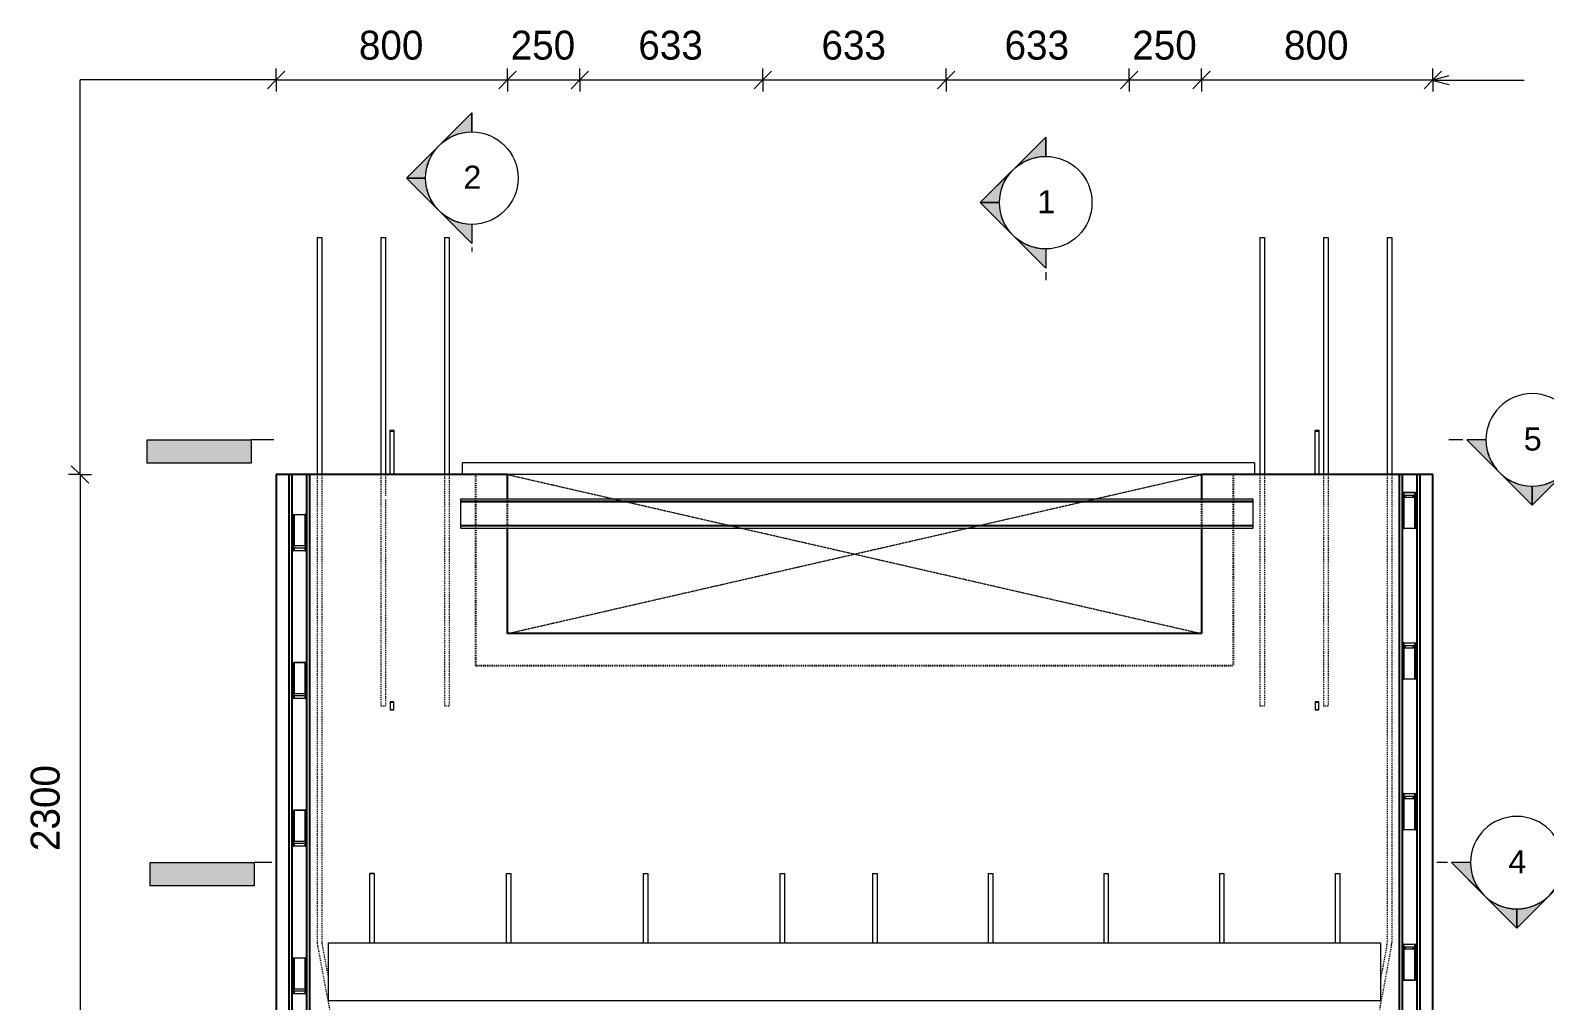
# Model space of a CAD drawing. Header units: millimetres. Extents: x -34201 to -21230, y 2346 to 10832.
# Drawn here: x -31301 to -26063, y 4380 to 7737 of the extents above; entities that cross this region are included whole.
import ezdxf

# ---------------------------------------------------------------- set-up
doc = ezdxf.new("R2010")
doc.units = ezdxf.units.MM
doc.linetypes.add('Dash', pattern=[6.36, 3.18, -3.18])
doc.linetypes.add('Overhead', pattern=[3.97, 2.38, -1.59])
for name, color, linetype, lineweight in [('A-ANNO-DIMS', 211, 'Continuous', 9), ('A-ANNO-DIMS-40', 211, 'Continuous', 9), ('A-DETL-MBND', 5, 'Continuous', 18), ('A-FLOR-OVHD', 1, 'Overhead', 18), ('A-GENM', 13, 'Continuous', 18), ('A-GENM-HDLN', 13, 'Dash', 18), ('A-WALL', 113, 'Continuous', 25), ('A-WALL-HDLN', 110, 'Dash', 25), ('G-ANNO-SYMB', 111, 'Continuous', 9), ('G-ANNO-TEXT', 231, 'Continuous', 9), ('S-BEAM', 12, 'Continuous', 18), ('S-RBAR', 171, 'Continuous', 18)]:
    doc.layers.add(name, color=color, linetype=linetype, lineweight=lineweight)
doc.styles.add('Arial', font='arial.ttf', dxfattribs={"height": 80})
doc.styles.add('Nirmala UI Semilight', font='NirmalaS.ttf', dxfattribs={"height": 100})
doc.dimstyles.new('Diagonal_-_2_5mm_NI_UI', dxfattribs={"dimscale": 304.8, "dimtxt": 104.736395, "dimasz": 0.19685, "dimexe": 0.131234, "dimexo": 0.0625, "dimgap": 0.131234, "dimtad": 1, "dimdec": 4, "dimzin": 0, "dimdsep": 46, "dimtxsty": 'Nirmala UI Semilight', "dimblk1": 'OBLIQUE', "dimblk2": 'OBLIQUE', "dimsah": 1, "dimcen": 0.09, "dimazin": 0, "dimtfac": 1, "dimtdec": 4, "dimtix": 1, "dimtmove": 0, "dimatfit": 3, "dimfxl": 0.131234, "dimfxlon": 1, "dimtvp": 1, "dimtolj": 1, "dimtzin": 0, "dimarcsym": 2})

# ---------------------------------------------------------------- blocks, each defined once
blk = doc.blocks.new('loopbox down bent - Wire Loop-600440-Elevation Front')
at = {"layer": 'A-GENM'}
for p, q in [((-30391.4, 4017.2), (-30391.4, 3906.8)), ((-30390.2, 4017.2), (-30391.4, 4017.2)), ((-30390.2, 4017.2), (-30388.6, 4017.2)), ((-30388.6, 4017.2), (-30388.6, 3908.7)), ((-30388.6, 4017.2), (-30352.2, 4017.2)), ((-30352.2, 4016.3), (-30388.6, 4016.3)), ((-30352.2, 4017.2), (-30350.6, 4017.2)), ((-30352.2, 4017.2), (-30352.2, 3908.7)), ((-30349.4, 4017.2), (-30350.6, 4017.2)), ((-30349.4, 3904.8), (-30349.4, 4017.2)), ((-30391.4, 3906.7), (-30391.4, 3892.3)), ((-30391.4, 3892.3), (-30390.2, 3892.3)), ((-30388.6, 3892.3), (-30390.2, 3892.3)), ((-30388.9, 3908.8), (-30388.7, 3908.8)), ((-30388.7, 3902.7), (-30388.9, 3902.7)), ((-30388.6, 3902.8), (-30388.6, 3892.3)), ((-30388.6, 3893.1), (-30352.2, 3893.1)), ((-30352.2, 3892.3), (-30388.6, 3892.3)), ((-30352.2, 3902.8), (-30352.2, 3892.3)), ((-30350.6, 3892.3), (-30352.2, 3892.3)), ((-30352.1, 3908.8), (-30351.9, 3908.8)), ((-30351.9, 3902.7), (-30352.1, 3902.7)), ((-30350.6, 3892.3), (-30349.4, 3892.3)), ((-30349.4, 3892.3), (-30349.4, 3904.7))]:
    blk.add_line(p, q, dxfattribs=at)
at = {"layer": 'A-GENM', "flags": 128}
for points in [[(-30391.9, 3905.7), (-30390.5, 3908.3), (-30388.9, 3908.8)], [(-30388.9, 3902.7), (-30391.5, 3904.1), (-30391.9, 3905.7)], [(-30351.9, 3908.8), (-30355.9, 3908.8), (-30366.1, 3908.8), (-30378.2, 3908.8), (-30386.9, 3908.8), (-30388.9, 3908.8)], [(-30388.9, 3902.7), (-30384.9, 3902.7), (-30374.7, 3902.7), (-30362.6, 3902.7), (-30353.9, 3902.7), (-30351.9, 3902.7)], [(-30351.9, 3908.8), (-30349.3, 3907.4), (-30348.8, 3905.7)], [(-30348.8, 3905.7), (-30350.2, 3903.2), (-30351.9, 3902.7)]]:
    blk.add_lwpolyline(points, dxfattribs=at)
at = {"layer": 'A-GENM'}
for start_param, end_param in [(0.108567, 0.261672), (2.87992, 3.101861), (5.759587, 6.174619), (3.255247, 3.349095)]:
    blk.add_ellipse((-30384.8, 3905.7), major_axis=(0, 3.04), ratio=0.992467, start_param=start_param, end_param=end_param, dxfattribs=at)
blk = doc.blocks.new('RR spread anchor face based - RR-SA-2_5-150-614724-Elevation Front')
at = {"layer": 'A-GENM'}
for p, q in [((-30055.393947, 5412.25), (-30055.393947, 5414.75)), ((-30055.393947, 5414.75), (-30045.393947, 5414.75)), ((-30055.393947, 5387.25), (-30055.393947, 5412.25)), ((-30055.393947, 5412.25), (-30045.393947, 5412.25)), ((-30045.393947, 5414.75), (-30045.393947, 5412.25)), ((-30045.393947, 5412.25), (-30045.393947, 5387.25)), ((-30055.393947, 5384.75), (-30055.393947, 5387.25)), ((-30055.393947, 5387.25), (-30045.393947, 5387.25)), ((-30045.393947, 5384.75), (-30055.393947, 5384.75)), ((-30045.393947, 5387.25), (-30045.393947, 5384.75))]:
    blk.add_line(p, q, dxfattribs=at)
blk = doc.blocks.new('M_Linear Stiffener-Channel - C100X8-5379209-Elevation Front')
at = {"layer": 'S-BEAM'}
for p, q in [((-29812, 6108.3), (-29812, 6115.8)), ((-29812, 6115.8), (-27072, 6115.8)), ((-29812, 6105.1), (-29812, 6108.3)), ((-29812, 6108.3), (-27072, 6108.3)), ((-29812, 6024.4), (-29812, 6105.1)), ((-29812, 6105.1), (-27072, 6105.1)), ((-27072, 6115.8), (-27072, 6108.3)), ((-27072, 6108.3), (-27072, 6105.1)), ((-27072, 6105.1), (-27072, 6024.4)), ((-29812, 6021.3), (-29812, 6024.4)), ((-29812, 6024.4), (-27072, 6024.4)), ((-27072, 6024.4), (-27072, 6021.3)), ((-29812, 6013.8), (-29812, 6021.3)), ((-27072, 6021.3), (-29812, 6021.3)), ((-29812, 6013.8), (-27072, 6013.8)), ((-27072, 6021.3), (-27072, 6013.8))]:
    blk.add_line(p, q, dxfattribs=at)
blk = doc.blocks.new('M_Rectangular Corbel - M_Rectangular Corbel-5377587-Elevation Front')
at = {"layer": 'S-BEAM'}
for p, q in [((-30270.393947, 4379.75), (-30270.393947, 4579.75)), ((-30270.393947, 4579.75), (-26630.393947, 4579.75)), ((-26630.393947, 4579.75), (-26630.393947, 4379.75)), ((-26630.393947, 4379.75), (-30270.393947, 4379.75))]:
    blk.add_line(p, q, dxfattribs=at)
blk = doc.blocks.new('RR spread anchor face based - RR-SA-4_0-240-614738-Elevation Front')
at = {"layer": 'A-GENM'}
for p, q in [((-30056.393947, 6348.75), (-30056.393947, 6353.75)), ((-30056.393947, 6353.75), (-30044.393947, 6353.75)), ((-30056.393947, 6199.75), (-30056.393947, 6348.75)), ((-30044.393947, 6348.75), (-30056.393947, 6348.75)), ((-30044.393947, 6353.75), (-30044.393947, 6348.75)), ((-30044.393947, 6348.75), (-30044.393947, 6199.75))]:
    blk.add_line(p, q, dxfattribs=at)
blk = doc.blocks.new('M_Linear Stiffener-Channel - C100X8-V3-Elevation Front')
at = {"layer": 'S-BEAM'}
for p, q in [((-29806.7, 6199.7), (-29806.7, 6239.9)), ((-27066.7, 6239.9), (-29806.7, 6239.9)), ((-27066.7, 6239.9), (-27066.7, 6199.7)), ((-27250.4, 6199.7), (-29650.4, 6199.7))]:
    blk.add_line(p, q, dxfattribs=at)
blk = doc.blocks.new('loopbox down bent - Wire Loop-V4-Elevation Front')
at = {"layer": 'A-GENM'}
for p, q in [((-26551.4, 5617.2), (-26551.4, 5604.8)), ((-26550.2, 5617.2), (-26551.4, 5617.2)), ((-26550.2, 5617.2), (-26548.6, 5617.2)), ((-26548.9, 5606.8), (-26548.7, 5606.8)), ((-26548.6, 5606.7), (-26548.6, 5617.2)), ((-26548.6, 5617.2), (-26512.2, 5617.2)), ((-26512.2, 5616.4), (-26548.6, 5616.4)), ((-26512.2, 5617.2), (-26510.6, 5617.2)), ((-26512.2, 5606.7), (-26512.2, 5617.2)), ((-26512.1, 5606.8), (-26511.9, 5606.8)), ((-26509.4, 5617.2), (-26510.6, 5617.2)), ((-26509.4, 5602.8), (-26509.4, 5617.2)), ((-26551.4, 5604.7), (-26551.4, 5492.3)), ((-26548.7, 5600.7), (-26548.9, 5600.7)), ((-26548.6, 5492.3), (-26548.6, 5600.8)), ((-26512.2, 5492.3), (-26512.2, 5600.8)), ((-26511.9, 5600.7), (-26512.1, 5600.7)), ((-26509.4, 5492.3), (-26509.4, 5602.7)), ((-26551.4, 5492.3), (-26550.2, 5492.3)), ((-26548.6, 5492.3), (-26550.2, 5492.3)), ((-26548.6, 5493.2), (-26512.2, 5493.2)), ((-26512.2, 5492.3), (-26548.6, 5492.3)), ((-26510.6, 5492.3), (-26512.2, 5492.3)), ((-26510.6, 5492.3), (-26509.4, 5492.3))]:
    blk.add_line(p, q, dxfattribs=at)
at = {"layer": 'A-GENM', "flags": 128}
for points in [[(-26551.9, 5603.7), (-26550.5, 5606.3), (-26548.9, 5606.8)], [(-26548.9, 5606.8), (-26546.3, 5605.4), (-26545.9, 5603.7)], [(-26511.9, 5606.8), (-26515.9, 5606.8), (-26526.1, 5606.8), (-26538.2, 5606.8), (-26546.9, 5606.8), (-26548.9, 5606.8)], [(-26514.9, 5603.7), (-26513.5, 5606.3), (-26511.9, 5606.8)], [(-26511.9, 5606.8), (-26509.3, 5605.4), (-26508.8, 5603.7)], [(-26548.9, 5600.7), (-26551.5, 5602.1), (-26551.9, 5603.7)], [(-26545.9, 5603.7), (-26547.3, 5601.2), (-26548.9, 5600.7)], [(-26548.9, 5600.7), (-26544.9, 5600.7), (-26534.7, 5600.7), (-26522.6, 5600.7), (-26513.9, 5600.7), (-26511.9, 5600.7)], [(-26511.9, 5600.7), (-26514.4, 5602.1), (-26514.9, 5603.7)], [(-26508.8, 5603.7), (-26510.2, 5601.2), (-26511.9, 5600.7)]]:
    blk.add_lwpolyline(points, dxfattribs=at)
at = {"layer": 'A-GENM'}
for start_param, end_param in [(0.113655, 0.207502), (6.021513, 6.243453), (2.617994, 3.033026), (3.250159, 3.403265)]:
    blk.add_ellipse((-26515.9, 5603.7), major_axis=(0, 3.04), ratio=0.992467, start_param=start_param, end_param=end_param, dxfattribs=at)
at = {"layer": 'A-GENM-HDLN'}
for p, q in [((-26550.6, 5606.3), (-26550.6, 5617.2)), ((-26550.6, 5616.4), (-26550.6, 5617.2)), ((-26548.6, 5616.4), (-26550.6, 5616.4)), ((-26550.6, 5492.3), (-26550.6, 5606.1)), ((-26548.6, 5600.8), (-26548.6, 5606.7)), ((-26512.2, 5600.8), (-26512.2, 5606.7)), ((-26510.2, 5616.4), (-26512.1, 5616.4)), ((-26510.2, 5601.4), (-26510.2, 5617.2)), ((-26510.2, 5617.2), (-26510.2, 5616.4)), ((-26510.2, 5492.3), (-26510.2, 5601.2)), ((-26550.6, 5493.2), (-26548.6, 5493.2)), ((-26550.6, 5492.3), (-26550.6, 5493.2)), ((-26512.1, 5493.2), (-26510.2, 5493.2)), ((-26510.2, 5493.2), (-26510.2, 5492.3))]:
    blk.add_line(p, q, dxfattribs=at)
for start_param, end_param in [(0.223854, 1.570796), (5.759587, 6.021386), (1.570796, 2.617994), (3.403392, 3.665191)]:
    blk.add_ellipse((-26515.9, 5603.7), major_axis=(0, 3.04), ratio=0.992467, start_param=start_param, end_param=end_param, dxfattribs=at)
blk = doc.blocks.new('loopbox down bent - Wire Loop-V2-Elevation Front')
at = {"layer": 'A-GENM'}
for p, q in [((-26551.4, 6138.2), (-26551.4, 6125.8)), ((-26550.2, 6138.2), (-26551.4, 6138.2)), ((-26550.2, 6138.2), (-26548.6, 6138.2)), ((-26548.6, 6127.7), (-26548.6, 6138.2)), ((-26548.6, 6138.2), (-26512.2, 6138.2)), ((-26512.2, 6137.4), (-26548.6, 6137.4)), ((-26512.2, 6138.2), (-26510.6, 6138.2)), ((-26512.2, 6127.7), (-26512.2, 6138.2)), ((-26509.4, 6138.2), (-26510.6, 6138.2)), ((-26509.4, 6123.8), (-26509.4, 6138.2)), ((-26551.4, 6125.7), (-26551.4, 6013.3)), ((-26548.9, 6127.8), (-26548.7, 6127.8)), ((-26548.7, 6121.7), (-26548.9, 6121.7)), ((-26548.6, 6013.3), (-26548.6, 6121.8)), ((-26512.2, 6013.3), (-26512.2, 6121.8)), ((-26512.1, 6127.8), (-26511.9, 6127.8)), ((-26511.9, 6121.7), (-26512.1, 6121.7)), ((-26509.4, 6013.3), (-26509.4, 6123.7)), ((-26551.4, 6013.3), (-26550.2, 6013.3)), ((-26548.6, 6013.3), (-26550.2, 6013.3)), ((-26548.6, 6014.2), (-26512.2, 6014.2)), ((-26512.2, 6013.3), (-26548.6, 6013.3)), ((-26510.6, 6013.3), (-26512.2, 6013.3)), ((-26510.6, 6013.3), (-26509.4, 6013.3))]:
    blk.add_line(p, q, dxfattribs=at)
at = {"layer": 'A-GENM', "flags": 128}
for points in [[(-26551.9, 6124.7), (-26550.5, 6127.3), (-26548.9, 6127.8)], [(-26548.9, 6121.7), (-26551.5, 6123.1), (-26551.9, 6124.7)], [(-26548.9, 6127.8), (-26546.3, 6126.4), (-26545.9, 6124.7)], [(-26511.9, 6127.8), (-26515.9, 6127.8), (-26526.1, 6127.8), (-26538.2, 6127.8), (-26546.9, 6127.8), (-26548.9, 6127.8)], [(-26545.9, 6124.7), (-26547.3, 6122.2), (-26548.9, 6121.7)], [(-26548.9, 6121.7), (-26544.9, 6121.7), (-26534.7, 6121.7), (-26522.6, 6121.7), (-26513.9, 6121.7), (-26511.9, 6121.7)], [(-26514.9, 6124.7), (-26513.5, 6127.3), (-26511.9, 6127.8)], [(-26511.9, 6121.7), (-26514.4, 6123.1), (-26514.9, 6124.7)], [(-26511.9, 6127.8), (-26509.3, 6126.4), (-26508.8, 6124.7)], [(-26508.8, 6124.7), (-26510.2, 6122.2), (-26511.9, 6121.7)]]:
    blk.add_lwpolyline(points, dxfattribs=at)
at = {"layer": 'A-GENM'}
for start_param, end_param in [(2.678109, 3.033026), (0.113655, 0.207502), (6.021513, 6.243453), (3.250159, 3.403265)]:
    blk.add_ellipse((-26515.9, 6124.7), major_axis=(0, 3.04), ratio=0.992467, start_param=start_param, end_param=end_param, dxfattribs=at)
at = {"layer": 'A-GENM-HDLN'}
for p, q in [((-26550.6, 6127.3), (-26550.6, 6138.2)), ((-26550.6, 6137.4), (-26550.6, 6138.2)), ((-26548.6, 6137.4), (-26550.6, 6137.4)), ((-26510.2, 6137.4), (-26512.1, 6137.4)), ((-26510.2, 6122.4), (-26510.2, 6138.2)), ((-26510.2, 6138.2), (-26510.2, 6137.4)), ((-26550.6, 6013.3), (-26550.6, 6127.1)), ((-26548.6, 6121.8), (-26548.6, 6127.7)), ((-26512.2, 6121.8), (-26512.2, 6127.7)), ((-26510.2, 6013.3), (-26510.2, 6122.2)), ((-26550.6, 6014.2), (-26548.6, 6014.2)), ((-26550.6, 6013.3), (-26550.6, 6014.2)), ((-26512.1, 6014.2), (-26510.2, 6014.2)), ((-26510.2, 6014.2), (-26510.2, 6013.3))]:
    blk.add_line(p, q, dxfattribs=at)
for start_param, end_param in [(0.223854, 1.570796), (1.570796, 2.661757), (5.759587, 6.021386), (3.403392, 3.665191)]:
    blk.add_ellipse((-26515.9, 6124.7), major_axis=(0, 3.04), ratio=0.992467, start_param=start_param, end_param=end_param, dxfattribs=at)
blk = doc.blocks.new('Detail View - M_Section Head - Filled SHOP DWG-600895-Elevation Front')
at = {"layer": 'G-ANNO-SYMB'}
h = blk.add_hatch(color=256, dxfattribs=at)
edge = h.paths.add_edge_path()
edge.add_line((-26374.8, 3607.3), (-26308.5, 3607.3))
edge.add_arc((-26148.5, 3607.3), 160, 180, 225)
edge.add_line((-26261.6, 3494.2), (-26374.8, 3607.3))
h = blk.add_hatch(color=256, dxfattribs=at)
edge = h.paths.add_edge_path()
edge.add_line((-25922.2, 3607.3), (-26035.4, 3494.2))
edge.add_arc((-26148.5, 3607.3), 160, 315, 360)
edge.add_line((-25988.5, 3607.3), (-25922.2, 3607.3))
h = blk.add_hatch(color=256, dxfattribs=at)
edge = h.paths.add_edge_path()
edge.add_line((-26148.5, 3381.1), (-26261.6, 3494.2))
edge.add_arc((-26148.5, 3607.3), 160, 225, 270)
edge.add_line((-26148.5, 3447.3), (-26148.5, 3381.1))
h = blk.add_hatch(color=256, dxfattribs=at)
edge = h.paths.add_edge_path()
edge.add_line((-26148.5, 3381.1), (-26148.5, 3447.3))
edge.add_arc((-26148.5, 3607.3), 160, 270, 315)
edge.add_line((-26035.4, 3494.2), (-26148.5, 3381.1))
for p, q in [((-26148.5, 3381.1), (-26374.8, 3607.3)), ((-26308.5, 3607.3), (-26374.8, 3607.3)), ((-26374.8, 3607.3), (-26261.6, 3494.2)), ((-26308.5, 3607.3), (-26374.8, 3607.3)), ((-26148.5, 3381.1), (-25922.2, 3607.3)), ((-26035.4, 3494.2), (-25922.2, 3607.3)), ((-25988.5, 3607.3), (-25922.2, 3607.3)), ((-25922.2, 3607.3), (-25988.5, 3607.3)), ((-26261.6, 3494.2), (-26148.5, 3381.1)), ((-26148.5, 3381.1), (-26035.4, 3494.2)), ((-26148.5, 3447.3), (-26148.5, 3381.1)), ((-26148.5, 3381.1), (-26148.5, 3447.3))]:
    blk.add_line(p, q, dxfattribs=at)
for start, end in [(360, 180), (180, 360), (180, 225), (315, 0), (225, 270), (270, 315)]:
    blk.add_arc((-26148.5, 3607.3), 160, start, end, dxfattribs=at)
blk = doc.blocks.new('Detail View - M_Section Tail - Filled Horizontal-14034-Elevation Front')
at = {"layer": 'G-ANNO-SYMB'}
blk.add_hatch(color=256, dxfattribs=at).paths.add_polyline_path([(-30510, 3527.3), (-30510, 3607.3), (-30870, 3607.3), (-30870, 3527.3)])
for p, q in [((-30870, 3527.3), (-30870, 3607.3)), ((-30870, 3607.3), (-30510, 3607.3)), ((-30510, 3607.3), (-30510, 3527.3)), ((-30510, 3527.3), (-30870, 3527.3))]:
    blk.add_line(p, q, dxfattribs=at)
blk = doc.blocks.new('DIMBLOCK95-Elevation Front')
at = {"layer": 'A-ANNO-DIMS-40'}
for p, q in [((-31129.4, 6199.7), (-31169.4, 6199.7)), ((-31129.4, 6199.7), (-31159.4, 6229.7)), ((-31129.4, 6199.7), (-31129.4, 3899.8)), ((-31129.4, 6199.7), (-31099.4, 6169.7)), ((-31129.4, 6199.7), (-31089.4, 6199.7)), ((-31129.4, 3899.8), (-31159.4, 3929.8)), ((-31129.4, 3899.8), (-31169.4, 3899.8)), ((-31129.4, 3899.8), (-31099.4, 3869.8)), ((-31129.4, 3899.8), (-31089.4, 3899.8))]:
    blk.add_line(p, q, dxfattribs=at)
at = {"layer": 'A-ANNO-DIMS-40', "color": 0, "insert": (-31299.9, 4897.4), "char_height": 100, "width": 365.625, "attachment_point": 1, "rotation": 90, "line_spacing_factor": 1.142579, "style": 'Nirmala UI Semilight'}
blk.add_mtext('2300', dxfattribs=at)
blk = doc.blocks.new('_Oblique')
at = {"color": 0, "linetype": 'ByBlock', "lineweight": -2}
blk.add_line((-0.5, -0.5), (0.5, 0.5), dxfattribs=at)
blk = doc.blocks.new('DIMBLOCK97-Elevation Front')
at = {"layer": 'A-ANNO-DIMS-40'}
for p, q in [((-30450.4, 7564.6), (-30450.4, 7604.6)), ((-29650.4, 7564.6), (-29650.4, 7604.6)), ((-30450.4, 7564.6), (-30480.4, 7534.6)), ((-30450.4, 7564.6), (-30420.4, 7594.6)), ((-30450.4, 7564.6), (-29650.4, 7564.6)), ((-30450.4, 7564.6), (-30450.4, 7524.6)), ((-29650.4, 7564.6), (-29680.4, 7534.6)), ((-29650.4, 7564.6), (-29620.4, 7594.6)), ((-29650.4, 7564.6), (-29650.4, 7524.6))]:
    blk.add_line(p, q, dxfattribs=at)
at = {"layer": 'A-ANNO-DIMS-40', "color": 0, "insert": (-30164.7, 7735.1), "char_height": 100, "width": 274.219, "attachment_point": 1, "line_spacing_factor": 1.142579, "style": 'Nirmala UI Semilight'}
blk.add_mtext('800', dxfattribs=at)
blk = doc.blocks.new('DIMBLOCK98-Elevation Front')
at = {"layer": 'A-ANNO-DIMS-40'}
for p, q in [((-29650.4, 7564.6), (-29650.4, 7604.6)), ((-29400.4, 7564.6), (-29400.4, 7604.6)), ((-29650.4, 7564.6), (-29680.4, 7534.6)), ((-29650.4, 7564.6), (-29620.4, 7594.6)), ((-29650.4, 7564.6), (-29400.4, 7564.6)), ((-29650.4, 7564.6), (-29650.4, 7524.6)), ((-29400.4, 7564.6), (-29430.4, 7534.6)), ((-29400.4, 7564.6), (-29370.4, 7594.6)), ((-29400.4, 7564.6), (-29400.4, 7524.6))]:
    blk.add_line(p, q, dxfattribs=at)
at = {"layer": 'A-ANNO-DIMS-40', "color": 0, "insert": (-29639.7, 7735.1), "char_height": 100, "width": 274.219, "attachment_point": 1, "line_spacing_factor": 1.142579, "style": 'Nirmala UI Semilight'}
blk.add_mtext('250', dxfattribs=at)
blk = doc.blocks.new('DIMBLOCK99-Elevation Front')
at = {"layer": 'A-ANNO-DIMS-40'}
for p, q in [((-29400.4, 7564.6), (-29400.4, 7604.6)), ((-28767.1, 7564.6), (-28767.1, 7604.6)), ((-29400.4, 7564.6), (-29430.4, 7534.6)), ((-29400.4, 7564.6), (-29370.4, 7594.6)), ((-29400.4, 7564.6), (-28767.1, 7564.6)), ((-29400.4, 7564.6), (-29400.4, 7524.6)), ((-28767.1, 7564.6), (-28797.1, 7534.6)), ((-28767.1, 7564.6), (-28737.1, 7594.6)), ((-28767.1, 7564.6), (-28767.1, 7524.6))]:
    blk.add_line(p, q, dxfattribs=at)
at = {"layer": 'A-ANNO-DIMS-40', "color": 0, "insert": (-29198, 7735.1), "char_height": 100, "width": 274.219, "attachment_point": 1, "line_spacing_factor": 1.142579, "style": 'Nirmala UI Semilight'}
blk.add_mtext('633', dxfattribs=at)
blk = doc.blocks.new('DIMBLOCK100-Elevation Front')
at = {"layer": 'A-ANNO-DIMS-40'}
for p, q in [((-28767.1, 7564.6), (-28767.1, 7604.6)), ((-28133.7, 7564.6), (-28133.7, 7604.6)), ((-28767.1, 7564.6), (-28797.1, 7534.6)), ((-28767.1, 7564.6), (-28737.1, 7594.6)), ((-28767.1, 7564.6), (-28133.7, 7564.6)), ((-28767.1, 7564.6), (-28767.1, 7524.6)), ((-28133.7, 7564.6), (-28163.7, 7534.6)), ((-28133.7, 7564.6), (-28103.7, 7594.6)), ((-28133.7, 7564.6), (-28133.7, 7524.6))]:
    blk.add_line(p, q, dxfattribs=at)
at = {"layer": 'A-ANNO-DIMS-40', "color": 0, "insert": (-28564.7, 7735.1), "char_height": 100, "width": 274.219, "attachment_point": 1, "line_spacing_factor": 1.142579, "style": 'Nirmala UI Semilight'}
blk.add_mtext('633', dxfattribs=at)
blk = doc.blocks.new('DIMBLOCK101-Elevation Front')
at = {"layer": 'A-ANNO-DIMS-40'}
for p, q in [((-28133.7, 7564.6), (-28133.7, 7604.6)), ((-27500.4, 7564.6), (-27500.4, 7604.6)), ((-28133.7, 7564.6), (-28163.7, 7534.6)), ((-28133.7, 7564.6), (-28103.7, 7594.6)), ((-28133.7, 7564.6), (-27500.4, 7564.6)), ((-28133.7, 7564.6), (-28133.7, 7524.6)), ((-27500.4, 7564.6), (-27530.4, 7534.6)), ((-27500.4, 7564.6), (-27470.4, 7594.6)), ((-27500.4, 7564.6), (-27500.4, 7524.6))]:
    blk.add_line(p, q, dxfattribs=at)
at = {"layer": 'A-ANNO-DIMS-40', "color": 0, "insert": (-27931.3, 7735.1), "char_height": 100, "width": 274.219, "attachment_point": 1, "line_spacing_factor": 1.142579, "style": 'Nirmala UI Semilight'}
blk.add_mtext('633', dxfattribs=at)
blk = doc.blocks.new('DIMBLOCK102-Elevation Front')
at = {"layer": 'A-ANNO-DIMS-40'}
for p, q in [((-27500.4, 7564.6), (-27500.4, 7604.6)), ((-27250.4, 7564.6), (-27250.4, 7604.6)), ((-27500.4, 7564.6), (-27530.4, 7534.6)), ((-27500.4, 7564.6), (-27470.4, 7594.6)), ((-27500.4, 7564.6), (-27250.4, 7564.6)), ((-27500.4, 7564.6), (-27500.4, 7524.6)), ((-27250.4, 7564.6), (-27280.4, 7534.6)), ((-27250.4, 7564.6), (-27220.4, 7594.6)), ((-27250.4, 7564.6), (-27250.4, 7524.6))]:
    blk.add_line(p, q, dxfattribs=at)
at = {"layer": 'A-ANNO-DIMS-40', "color": 0, "insert": (-27489.7, 7735.1), "char_height": 100, "width": 274.219, "attachment_point": 1, "line_spacing_factor": 1.142579, "style": 'Nirmala UI Semilight'}
blk.add_mtext('250', dxfattribs=at)
blk = doc.blocks.new('DIMBLOCK103-Elevation Front')
at = {"layer": 'A-ANNO-DIMS-40'}
for p, q in [((-27250.4, 7564.6), (-27250.4, 7604.6)), ((-26450.4, 7564.6), (-26450.4, 7604.6)), ((-27250.4, 7564.6), (-27280.4, 7534.6)), ((-27250.4, 7564.6), (-27220.4, 7594.6)), ((-27250.4, 7564.6), (-26450.4, 7564.6)), ((-27250.4, 7564.6), (-27250.4, 7524.6)), ((-26450.4, 7564.6), (-26480.4, 7534.6)), ((-26450.4, 7564.6), (-26420.4, 7594.6)), ((-26450.4, 7564.6), (-26450.4, 7524.6))]:
    blk.add_line(p, q, dxfattribs=at)
at = {"layer": 'A-ANNO-DIMS-40', "color": 0, "insert": (-26964.7, 7735.1), "char_height": 100, "width": 274.219, "attachment_point": 1, "line_spacing_factor": 1.142579, "style": 'Nirmala UI Semilight'}
blk.add_mtext('800', dxfattribs=at)

msp = doc.modelspace()

# ---------------------------------------------------------------- linework, layer by layer
at = {"layer": 'A-DETL-MBND'}
for p, q in [((-31129.41058, 6199.75), (-31129.41058, 7564.59784)), ((-30450.39395, 7564.59784), (-31129.41058, 7564.59784)), ((-30112.00099, 4819.75), (-30128.00099, 4819.75))]:
    msp.add_line(p, q, dxfattribs=at)
at = {"layer": 'A-FLOR-OVHD'}
for p, q in [((-29650.39395, 6199.75), (-27250.39395, 5649.75)), ((-29650.39395, 5649.75), (-27250.39395, 6199.75))]:
    msp.add_line(p, q, dxfattribs=at)
at = {"layer": 'A-WALL'}
for p, q in [((-30450.39395, 6199.75), (-30450.39395, 3269.75)), ((-29650.39395, 6199.75), (-30450.39395, 6199.75)), ((-30405.39395, 3269.75), (-30405.39395, 6199.75)), ((-30395.39395, 3269.75), (-30395.39395, 6199.75)), ((-30345.39395, 6199.75), (-30345.39395, 3269.75)), ((-30335.39395, 6199.75), (-30335.39395, 3269.75)), ((-29650.39395, 6115.75), (-29650.39395, 6199.75)), ((-26450.39395, 6199.75), (-27250.39395, 6199.75)), ((-27250.39395, 6199.75), (-27250.39395, 6115.75)), ((-26565.39395, 3269.75), (-26565.39395, 6199.75)), ((-26555.39395, 3269.75), (-26555.39395, 6199.75)), ((-26505.39395, 6199.75), (-26505.39395, 3269.75)), ((-26495.39395, 6199.75), (-26495.39395, 3269.75)), ((-26450.39395, 3269.75), (-26450.39395, 6199.75)), ((-29650.39395, 5649.75), (-29650.39395, 6013.75)), ((-27250.39395, 6013.75), (-27250.39395, 5649.75)), ((-27250.39395, 5649.75), (-29650.39395, 5649.75))]:
    msp.add_line(p, q, dxfattribs=at)
at = {"layer": 'A-WALL-HDLN'}
for p, q in [((-29760.39395, 6115.79961), (-29760.39395, 6199.75)), ((-27140.39395, 6199.75), (-27140.39395, 6115.79961)), ((-29760.39395, 6108.29961), (-29760.39395, 6115.70039)), ((-29760.39395, 6105.19376), (-29760.39395, 6108.20039)), ((-29760.39395, 6024.40546), (-29760.39395, 6105.09454)), ((-29650.39395, 6108.29961), (-29650.39395, 6115.70039)), ((-29650.39395, 6105.19376), (-29650.39395, 6108.20039)), ((-29650.39395, 6024.40546), (-29650.39395, 6105.09454)), ((-27250.39395, 6115.70039), (-27250.39395, 6108.29961)), ((-27250.39395, 6108.20039), (-27250.39395, 6105.19376)), ((-27250.39395, 6105.09454), (-27250.39395, 6024.40546)), ((-27140.39395, 6115.70039), (-27140.39395, 6108.29961)), ((-27140.39395, 6108.20039), (-27140.39395, 6105.19376)), ((-27140.39395, 6105.09454), (-27140.39395, 6024.40546)), ((-29760.39395, 6021.29961), (-29760.39395, 6024.30624)), ((-29650.39395, 6021.29961), (-29650.39395, 6024.30624)), ((-27250.39395, 6024.30624), (-27250.39395, 6021.29961)), ((-27140.39395, 6024.30624), (-27140.39395, 6021.29961)), ((-29760.39395, 6013.79961), (-29760.39395, 6021.20039)), ((-29760.39395, 5539.75), (-29760.39395, 6013.70039)), ((-29650.39395, 6013.79961), (-29650.39395, 6021.20039)), ((-27250.39395, 6021.20039), (-27250.39395, 6013.79961)), ((-27140.39395, 6021.20039), (-27140.39395, 6013.79961)), ((-27140.39395, 6013.70039), (-27140.39395, 5539.75)), ((-29760.39395, 5539.75), (-27140.39395, 5539.75))]:
    msp.add_line(p, q, dxfattribs=at)
at = {"layer": 'G-ANNO-SYMB'}
for p, q in [((-29773.90043, 6985.2287), (-29773.90043, 6971.21138)), ((-27788.90043, 6900.2775), (-27788.90043, 6872.40233)), ((-30458.92052, 6319.75), (-30536.84984, 6319.75)), ((-26346.25197, 6319.75), (-26394.19481, 6319.75)), ((-30465.99169, 4857.348), (-30527.1109, 4857.348)), ((-26399.50611, 4857.348), (-26435.55254, 4857.348))]:
    msp.add_line(p, q, dxfattribs=at)
at = {"layer": 'G-ANNO-TEXT', "color": 7}
for q in [(-26392.92074, 7580.66089), (-26392.92074, 7548.50699), (-26134.02882, 7564.58394)]:
    msp.add_line((-26452.92074, 7564.58394), q, dxfattribs=at)
at = {"layer": 'S-RBAR'}
for p, q in [((-30308.52294, 7019.75), (-30308.52294, 6199.75)), ((-30308.52294, 7019.75), (-30292.52294, 7019.75)), ((-30292.52294, 7019.75), (-30292.52294, 6199.75)), ((-30088.39395, 7019.75), (-30088.39395, 6199.75)), ((-30088.39395, 7019.75), (-30072.39395, 7019.75)), ((-30072.39395, 7019.75), (-30072.39395, 6199.75)), ((-29868.39395, 7019.75), (-29868.39395, 6199.75)), ((-29868.39395, 7019.75), (-29852.39395, 7019.75)), ((-29852.39395, 7019.75), (-29852.39395, 6199.75)), ((-27048.39395, 7019.75), (-27048.39395, 6199.75)), ((-27048.39395, 7019.75), (-27032.39395, 7019.75)), ((-27032.39395, 7019.75), (-27032.39395, 6199.75)), ((-26828.39395, 7019.75), (-26828.39395, 6199.75)), ((-26828.39395, 7019.75), (-26812.39395, 7019.75)), ((-26812.39395, 7019.75), (-26812.39395, 6199.75)), ((-26608.26496, 7019.75), (-26608.26496, 6199.75)), ((-26608.26496, 7019.75), (-26592.26496, 7019.75)), ((-26592.26496, 7019.75), (-26592.26496, 6199.75)), ((-30128.00099, 4819.75), (-30128.00099, 4579.75)), ((-30128.00099, 4819.75), (-30112.00099, 4819.75)), ((-30112.00099, 4819.75), (-30112.00099, 4579.75)), ((-29654.8997, 4819.75), (-29654.8997, 4579.75)), ((-29654.8997, 4819.75), (-29638.8997, 4819.75)), ((-29638.8997, 4819.75), (-29638.8997, 4579.75)), ((-29181.56637, 4819.75), (-29181.56637, 4579.75)), ((-29181.56637, 4819.75), (-29165.56637, 4819.75)), ((-29165.56637, 4819.75), (-29165.56637, 4579.75)), ((-28708.23304, 4819.75), (-28708.23304, 4579.75)), ((-28708.23304, 4819.75), (-28692.23304, 4819.75)), ((-28692.23304, 4819.75), (-28692.23304, 4579.75)), ((-28388.39395, 4819.75), (-28388.39395, 4579.75)), ((-28388.39395, 4819.75), (-28372.39395, 4819.75)), ((-28372.39395, 4819.75), (-28372.39395, 4579.75)), ((-27988.39395, 4819.75), (-27988.39395, 4579.75)), ((-27988.39395, 4819.75), (-27972.39395, 4819.75)), ((-27972.39395, 4819.75), (-27972.39395, 4579.75)), ((-27588.39395, 4819.75), (-27588.39395, 4579.75)), ((-27588.39395, 4819.75), (-27572.39395, 4819.75)), ((-27572.39395, 4819.75), (-27572.39395, 4579.75)), ((-27188.39395, 4819.75), (-27188.39395, 4579.75)), ((-27188.39395, 4819.75), (-27172.39395, 4819.75)), ((-27172.39395, 4819.75), (-27172.39395, 4579.75)), ((-26788.00099, 4819.75), (-26788.00099, 4579.75)), ((-26788.00099, 4819.75), (-26772.00099, 4819.75)), ((-26772.00099, 4819.75), (-26772.00099, 4579.75))]:
    msp.add_line(p, q, dxfattribs=at)
at = {"layer": 'S-RBAR', "linetype": 'Dash'}
for p, q in [((-30308.52294, 6199.70039), (-30308.52294, 4579.58435)), ((-30292.52294, 6199.70039), (-30292.52294, 4579.58435)), ((-30088.39395, 6199.70039), (-30088.39395, 5399.75)), ((-30072.39395, 6199.70039), (-30072.39395, 6124.25)), ((-29868.39395, 6199.70039), (-29868.39395, 5399.75)), ((-29852.39395, 6199.70039), (-29852.39395, 5399.75)), ((-27048.39395, 6199.70039), (-27048.39395, 5399.75)), ((-27032.39395, 6199.70039), (-27032.39395, 5399.75)), ((-26828.39395, 6199.70039), (-26828.39395, 5399.75)), ((-26812.39395, 6199.70039), (-26812.39395, 5399.75)), ((-26608.26496, 6199.70039), (-26608.26496, 4579.58435)), ((-26592.26496, 6199.70039), (-26592.26496, 4579.58435)), ((-30072.39395, 6113.75), (-30072.39395, 5399.75)), ((-30088.39395, 5399.75), (-30072.39395, 5399.75)), ((-29868.39395, 5399.75), (-29852.39395, 5399.75)), ((-27048.39395, 5399.75), (-27032.39395, 5399.75)), ((-26828.39395, 5399.75), (-26812.39395, 5399.75)), ((-30307.70787, 4570.77629), (-30264.86855, 4341.28522)), ((-30291.97956, 4573.71231), (-30270.44356, 4458.34351)), ((-26593.08002, 4570.77629), (-26635.91934, 4341.28522)), ((-26608.80833, 4573.71231), (-26630.34434, 4458.34351))]:
    msp.add_line(p, q, dxfattribs=at)
for centre, radius, start, end in [((-30260.52294, 4579.58435), 48, 180, 190.57376073), ((-30260.52294, 4579.58435), 32, 180, 190.57376073), ((-26640.26496, 4579.58435), 32, 349.42623927, 360), ((-26640.26496, 4579.58435), 48, 349.42623927, 360)]:
    msp.add_arc(centre, radius, start, end, dxfattribs=at)

# ---------------------------------------------------------------- block references
at = {"layer": 'A-GENM'}
for name, p in [('RR spread anchor face based - RR-SA-4_0-240-614738-Elevation Front', (0, 0)), ('RR spread anchor face based - RR-SA-4_0-240-614738-Elevation Front', (3200, 0)), ('loopbox down bent - Wire Loop-600440-Elevation Front', (0, 2044)), ('loopbox down bent - Wire Loop-600440-Elevation Front', (0, 1533)), ('RR spread anchor face based - RR-SA-2_5-150-614724-Elevation Front', (0, 0)), ('RR spread anchor face based - RR-SA-2_5-150-614724-Elevation Front', (3200, 0)), ('loopbox down bent - Wire Loop-600440-Elevation Front', (0, 1022)), ('loopbox down bent - Wire Loop-600440-Elevation Front', (0, 511))]:
    msp.add_blockref(name, p, dxfattribs=at)
at = {"layer": 'A-GENM-HDLN'}
for name, p in [('loopbox down bent - Wire Loop-V2-Elevation Front', (0, 0)), ('loopbox down bent - Wire Loop-V4-Elevation Front', (0, 0)), ('loopbox down bent - Wire Loop-V4-Elevation Front', (0, -521)), ('loopbox down bent - Wire Loop-V4-Elevation Front', (0, -1042))]:
    msp.add_blockref(name, p, dxfattribs=at)
at = {"layer": 'G-ANNO-SYMB', "extrusion": (0, 0, -1), "rotation": 90.00000000000038}
for p in [(33381.24843, 33373.73022), (31396.24843, 33288.77902)]:
    msp.add_blockref('Detail View - M_Section Head - Filled SHOP DWG-600895-Elevation Front', p, dxfattribs=at)
at = {"layer": 'G-ANNO-SYMB'}
for name, p in [('Detail View - M_Section Head - Filled SHOP DWG-600895-Elevation Front', (42.24954, 2712.402)), ('Detail View - M_Section Tail - Filled Horizontal-14034-Elevation Front', (-26.87861, 2712.402)), ('Detail View - M_Section Head - Filled SHOP DWG-600895-Elevation Front', (-11.0046, 1250)), ('Detail View - M_Section Tail - Filled Horizontal-14034-Elevation Front', (-17.13968, 1250))]:
    msp.add_blockref(name, p, dxfattribs=at)
at = {"layer": 'S-BEAM'}
for name in ['M_Linear Stiffener-Channel - C100X8-V3-Elevation Front', 'M_Linear Stiffener-Channel - C100X8-5379209-Elevation Front', 'M_Rectangular Corbel - M_Rectangular Corbel-5377587-Elevation Front']:
    msp.add_blockref(name, (0, 0), dxfattribs=at)

# ---------------------------------------------------------------- texts
at = {"layer": 'G-ANNO-SYMB', "char_height": 80, "width": 76.962, "attachment_point": 1, "style": 'Arial'}
for s, insert in [('2', (-29803.25361, 7268.29578)), ('1', (-27818.25361, 7183.34458)), ('5', (-26135.60515, 6362.81708)), ('4', (-26188.85929, 4900.41508))]:
    msp.add_mtext(s, dxfattribs=dict(at, insert=insert))

# ---------------------------------------------------------------- dimensions: what is measured, and where the dimension line sits
at = {"layer": 'A-ANNO-DIMS'}
for base, p1, p2, override, picture, middle in [((-29650.39395, 7564.59784), (-30450.39395, 7524.59784), (-29650.39395, 7524.59784), {"dimpost": '<>', "dimfxl": 800}, 'DIMBLOCK97-Elevation Front', (-30050.39395, 7656.27148)), ((-29400.39395, 7564.59784), (-29650.39395, 7524.59784), (-29400.39395, 7524.59784), {"dimpost": '<>', "dimfxl": 250}, 'DIMBLOCK98-Elevation Front', (-29525.39395, 7656.27148)), ((-28767.09395, 7564.59784), (-29400.39395, 7524.59784), (-28767.09395, 7524.59784), {"dimpost": '<>', "dimfxl": 633.3}, 'DIMBLOCK99-Elevation Front', (-29083.74395, 7656.30635)), ((-28133.69395, 7564.59784), (-28767.09395, 7524.59784), (-28133.69395, 7524.59784), {"dimpost": '<>', "dimfxl": 633.4}, 'DIMBLOCK100-Elevation Front', (-28450.39395, 7656.30635)), ((-27500.39395, 7564.59784), (-28133.69395, 7524.59784), (-27500.39395, 7524.59784), {"dimpost": '<>', "dimfxl": 633.3}, 'DIMBLOCK101-Elevation Front', (-27817.04395, 7656.30635)), ((-27250.39395, 7564.59784), (-27500.39395, 7524.59784), (-27250.39395, 7524.59784), {"dimpost": '<>', "dimfxl": 250}, 'DIMBLOCK102-Elevation Front', (-27375.39395, 7656.27148)), ((-26450.39395, 7564.59784), (-27250.39395, 7524.59784), (-26450.39395, 7524.59784), {"dimpost": '<>', "dimfxl": 800}, 'DIMBLOCK103-Elevation Front', (-26850.39395, 7656.27148))]:
    dim = msp.add_linear_dim(base=base, p1=p1, p2=p2, dimstyle='Diagonal_-_2_5mm_NI_UI', override=override, dxfattribs=at)
    dim.commit()
    dim.dimension.update_dxf_attribs({"geometry": picture, "text_midpoint": middle})
dim = msp.add_linear_dim(base=(-31129.41058, 3899.75), p1=(-31089.41058, 6199.75), p2=(-31089.41058, 3899.75), angle=90, dimstyle='Diagonal_-_2_5mm_NI_UI', override={"dimpost": '<>', "dimfxl": 2300}, dxfattribs=at)
dim.commit()
dim.dimension.update_dxf_attribs({"geometry": 'DIMBLOCK95-Elevation Front', "text_midpoint": (-31221.11909, 5049.75)})

doc.saveas('drawing.dxf')
